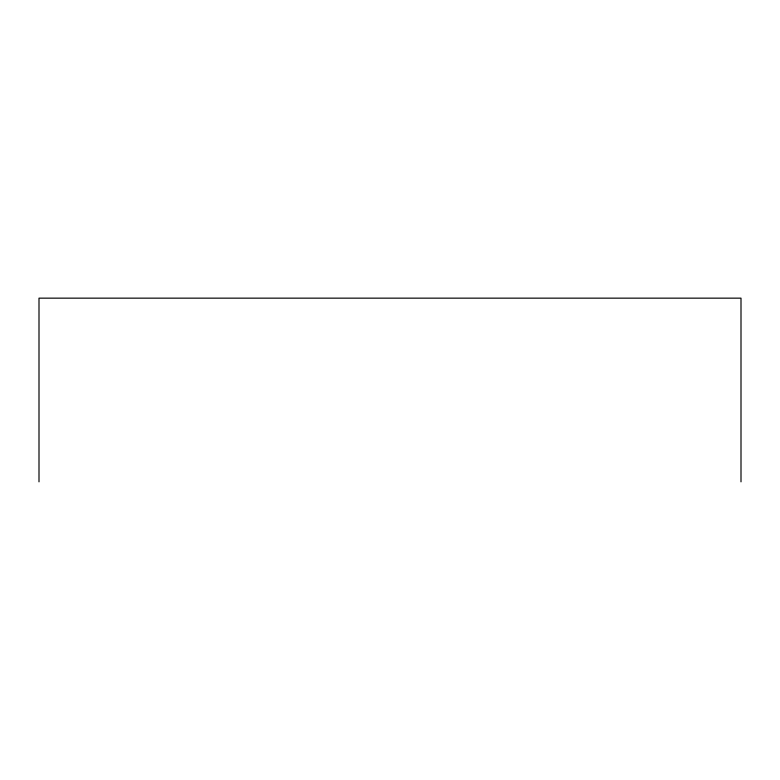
<?xml version="1.0" encoding="UTF-8"?>
<svg xmlns="http://www.w3.org/2000/svg" width="780" height="780" viewBox="0 0 780 780"><rect width="100%" height="100%" fill="white"/><g stroke="black" fill="none" stroke-linecap="round" stroke-linejoin="round"><path stroke-width="1.17" d="M741 481.845L741 298.155L39 298.155L39 481.845"/></g></svg>
